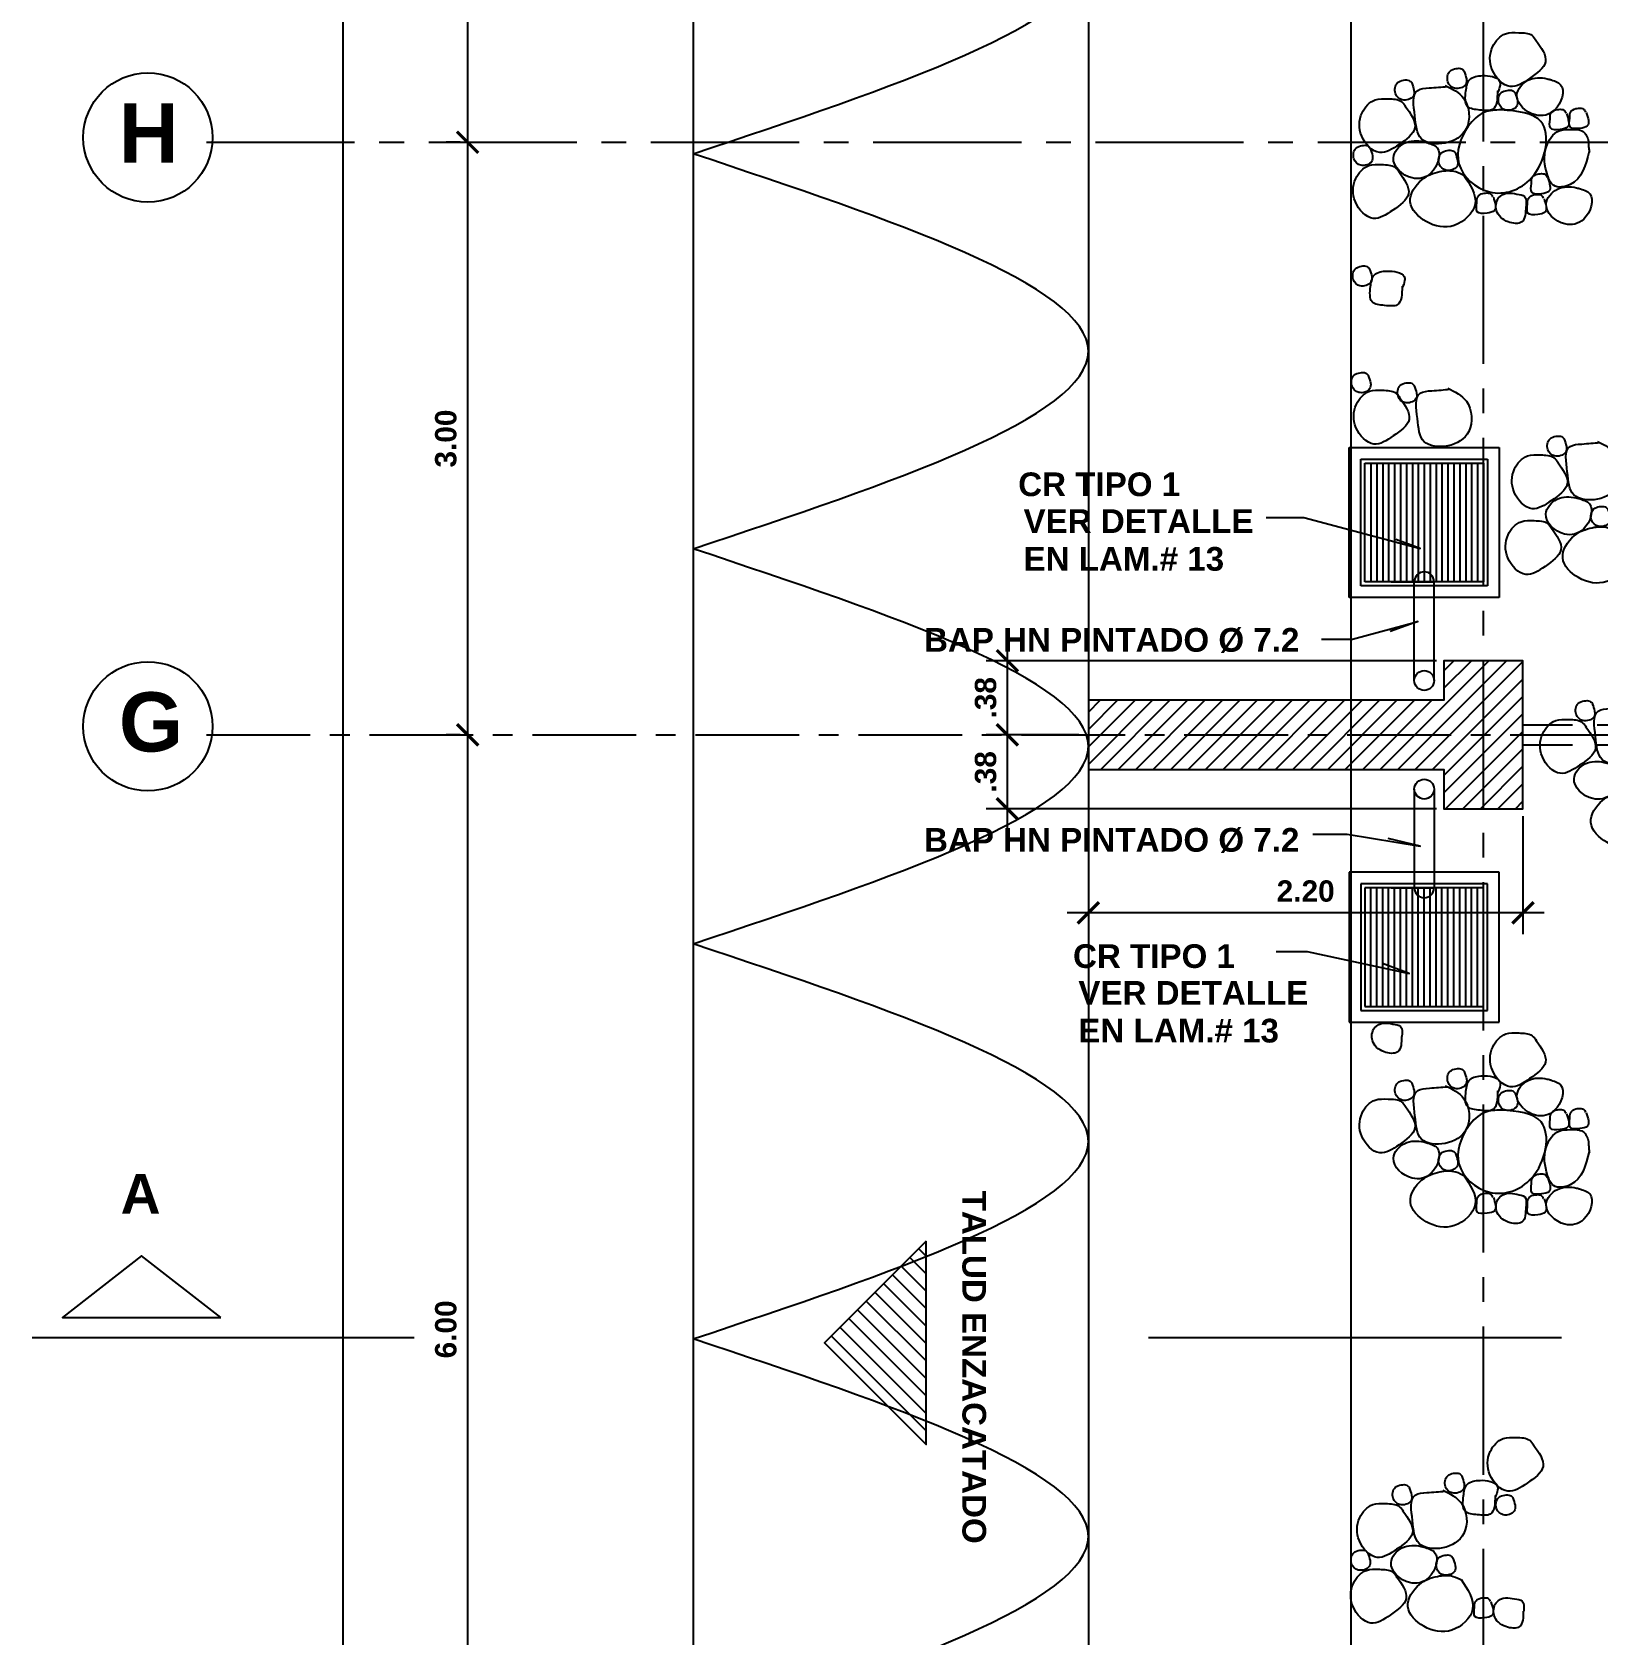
# Model space of a CAD drawing. Extents: x 504.5 to 598.6, y 648.3 to 688.4.
# Drawn here: x 504.54 to 512.47, y 666.53 to 674.64 of the extents above; entities that cross this region are included whole.
import ezdxf

# ---------------------------------------------------------------- set-up
doc = ezdxf.new("R2010")
doc.units = 0
doc.header["$MEASUREMENT"] = 0
for name, pattern in [('CENTER2', [1.125, 0.75, -0.125, 0.125, -0.125]), ('DASHDOTX2', [2, 1, -0.5, 0, -0.5]), ('HIDDEN', [0.375, 0.25, -0.125])]:
    doc.linetypes.add(name, pattern=pattern)
doc.layers.get('0').update_dxf_attribs({"linetype": 'CONTINUOUS'})
doc.layers.get('DEFPOINTS').update_dxf_attribs({"linetype": 'CONTINUOUS'})
for name, color, linetype in [('1', 6, 'CONTINUOUS'), ('2', 1, 'CONTINUOUS'), ('4', 3, 'CONTINUOUS'), ('6', 7, 'CONTINUOUS'), ('columnas', 4, 'CONTINUOUS'), ('EJES', 6, 'CENTER2'), ('PROYECCIONES', 6, 'HIDDEN'), ('talud', 5, 'CONTINUOUS'), ('texturas', 6, 'CONTINUOUS'), ('TUBERIA', 7, 'DASHDOTX2')]:
    doc.layers.add(name, color=color, linetype=linetype)
doc.styles.add('ALR4', font='sanssb__.ttf')
doc.dimstyles.new('1-50', dxfattribs={"dimscale": 0.6, "dimtxt": 0.18, "dimasz": 0.18, "dimexe": 0.18, "dimexo": 0.0625, "dimgap": 0.09, "dimtad": 1, "dimzin": 4, "dimdsep": 46, "dimtxsty": 'Standard', "dimblk1": 'ARCHTICK', "dimblk2": 'ARCHTICK', "dimsah": 1, "dimcen": 0.09, "dimdle": 0.18, "dimclrd": 6, "dimclre": 6, "dimclrt": 1, "dimadec": 0, "dimazin": 0, "dimtfac": 1, "dimtofl": 0, "dimtmove": 0, "dimatfit": 3, "dimldrblk": 'ARCHTICK', "dimfxl": 1, "dimtolj": 1, "dimtzin": 4, "dimarcsym": 0})

# ---------------------------------------------------------------- blocks, each defined once
blk = doc.blocks.new('_ARCHTICK')
at = {"color": 0, "linetype": 'ByBlock', "const_width": 0.15}
blk.add_lwpolyline([(-0.5, -0.5), (0.5, 0.5)], dxfattribs=at)
blk = doc.blocks.new('*D47')
at = {"color": 6, "linetype": 'ByBlock', "transparency": 16777216}
for p, q in [((506.1181, 681.189), (506.1181, 650.1683)), ((506.0806, 681.081), (506.0101, 681.081)), ((506.0806, 650.2763), (506.0101, 650.2763))]:
    blk.add_line(p, q, dxfattribs=at)
at = {"layer": 'DEFPOINTS', "color": 0, "linetype": 'ByBlock', "transparency": 16777216}
for p in [(506.1181, 681.081), (506.1181, 650.2763), (506.1181, 650.2763)]:
    blk.add_point(p, dxfattribs=at)
at = {"color": 6, "linetype": 'ByBlock', "transparency": 16777216, "xscale": 0.108, "yscale": 0.108, "zscale": 0.108}
for p, rotation in [((506.1181, 681.081), 90), ((506.1181, 650.2763), 270)]:
    blk.add_blockref('_ARCHTICK', p, dxfattribs=dict(at, rotation=rotation))
at = {"color": 1, "linetype": 'ByBlock', "transparency": 16777216, "insert": (506.0083, 665.6787), "char_height": 0.108, "attachment_point": 5, "rotation": 90, "style": 'ALR4'}
blk.add_mtext('\\A1;30.80', dxfattribs=at)
blk = doc.blocks.new('*D41')
at = {"color": 6, "linetype": 'ByBlock', "transparency": 16777216}
for p, q in [((506.7491, 671.1929), (506.7491, 664.9561)), ((506.7116, 665.0641), (506.6411, 665.0641))]:
    blk.add_line(p, q, dxfattribs=at)
at = {"layer": 'DEFPOINTS', "color": 0, "linetype": 'ByBlock', "transparency": 16777216}
for p in [(506.7491, 671.0849), (506.7491, 665.0641), (506.7491, 665.0641)]:
    blk.add_point(p, dxfattribs=at)
at = {"color": 6, "linetype": 'ByBlock', "transparency": 16777216, "xscale": 0.108, "yscale": 0.108, "zscale": 0.108}
for p, rotation in [((506.7491, 671.0849), 90), ((506.7491, 665.0641), 270)]:
    blk.add_blockref('_ARCHTICK', p, dxfattribs=dict(at, rotation=rotation))
at = {"color": 1, "linetype": 'ByBlock', "transparency": 16777216, "insert": (506.6393, 668.0745), "char_height": 0.108, "attachment_point": 5, "rotation": 90, "style": 'ALR4'}
blk.add_mtext('\\A1;6.00', dxfattribs=at)
blk = doc.blocks.new('*D40')
at = {"color": 6, "linetype": 'ByBlock', "transparency": 16777216}
for p, q in [((506.7491, 674.1929), (506.7491, 670.9769)), ((506.7116, 671.0849), (506.6411, 671.0849))]:
    blk.add_line(p, q, dxfattribs=at)
at = {"layer": 'DEFPOINTS', "color": 0, "linetype": 'ByBlock', "transparency": 16777216}
for p in [(506.7491, 674.0849), (506.7491, 671.0849), (506.7491, 671.0849)]:
    blk.add_point(p, dxfattribs=at)
at = {"color": 6, "linetype": 'ByBlock', "transparency": 16777216, "xscale": 0.108, "yscale": 0.108, "zscale": 0.108}
for p, rotation in [((506.7491, 674.0849), 90), ((506.7491, 671.0849), 270)]:
    blk.add_blockref('_ARCHTICK', p, dxfattribs=dict(at, rotation=rotation))
at = {"color": 1, "linetype": 'ByBlock', "transparency": 16777216, "insert": (506.6393, 672.5849), "char_height": 0.108, "attachment_point": 5, "rotation": 90, "style": 'ALR4'}
blk.add_mtext('\\A1;3.00', dxfattribs=at)
blk = doc.blocks.new('*D39')
at = {"color": 6, "linetype": 'ByBlock', "transparency": 16777216}
for p, q in [((506.7491, 676.6927), (506.7491, 673.9769)), ((506.7116, 674.0849), (506.6411, 674.0849))]:
    blk.add_line(p, q, dxfattribs=at)
at = {"layer": 'DEFPOINTS', "color": 0, "linetype": 'ByBlock', "transparency": 16777216}
for p in [(506.7491, 676.5847), (506.7491, 674.0849), (506.7491, 674.0849)]:
    blk.add_point(p, dxfattribs=at)
at = {"color": 6, "linetype": 'ByBlock', "transparency": 16777216, "xscale": 0.108, "yscale": 0.108, "zscale": 0.108}
for p, rotation in [((506.7491, 676.5847), 90), ((506.7491, 674.0849), 270)]:
    blk.add_blockref('_ARCHTICK', p, dxfattribs=dict(at, rotation=rotation))
at = {"color": 1, "linetype": 'ByBlock', "transparency": 16777216, "insert": (506.6393, 675.3348), "char_height": 0.108, "attachment_point": 5, "rotation": 90, "style": 'ALR4'}
blk.add_mtext('\\A1;2.50', dxfattribs=at)
blk = doc.blocks.new('*D190')
at = {"color": 6, "linetype": 'ByBlock', "transparency": 16777216}
for p, q in [((509.4815, 676.6019), (509.4815, 677.1929)), ((509.844, 677.0849), (509.3735, 677.0849)), ((511.654, 676.7099), (509.3735, 676.7099))]:
    blk.add_line(p, q, dxfattribs=at)
at = {"layer": 'DEFPOINTS', "color": 0, "linetype": 'ByBlock', "transparency": 16777216}
for p in [(509.4815, 677.0849), (509.8815, 677.0849), (511.6915, 676.7099)]:
    blk.add_point(p, dxfattribs=at)
at = {"color": 6, "linetype": 'ByBlock', "transparency": 16777216, "xscale": 0.108, "yscale": 0.108, "zscale": 0.108}
for p, rotation in [((509.4815, 677.0849), 90), ((509.4815, 676.7099), 270)]:
    blk.add_blockref('_ARCHTICK', p, dxfattribs=dict(at, rotation=rotation))
at = {"color": 1, "linetype": 'ByBlock', "transparency": 16777216, "insert": (509.3717, 676.8974), "char_height": 0.108, "attachment_point": 5, "rotation": 90, "style": 'ALR4'}
blk.add_mtext('\\A1;.38', dxfattribs=at)
blk = doc.blocks.new('*D191')
at = {"color": 6, "linetype": 'ByBlock', "transparency": 16777216}
for p, q in [((509.4815, 676.9769), (509.4815, 677.5679)), ((511.654, 677.4599), (509.3735, 677.4599))]:
    blk.add_line(p, q, dxfattribs=at)
at = {"layer": 'DEFPOINTS', "color": 0, "linetype": 'ByBlock', "transparency": 16777216}
for p in [(509.4815, 677.4599), (511.6915, 677.4599), (509.8815, 677.0849)]:
    blk.add_point(p, dxfattribs=at)
at = {"color": 6, "linetype": 'ByBlock', "transparency": 16777216, "xscale": 0.108, "yscale": 0.108, "zscale": 0.108}
for p, rotation in [((509.4815, 677.4599), 90), ((509.4815, 677.0849), 270)]:
    blk.add_blockref('_ARCHTICK', p, dxfattribs=dict(at, rotation=rotation))
at = {"color": 1, "linetype": 'ByBlock', "transparency": 16777216, "insert": (509.3717, 677.2724), "char_height": 0.108, "attachment_point": 5, "rotation": 90, "style": 'ALR4'}
blk.add_mtext('\\A1;.38', dxfattribs=at)
blk = doc.blocks.new('*D189')
at = {"color": 6, "linetype": 'ByBlock', "transparency": 16777216}
for p, q in [((509.8915, 676.8724), (509.8915, 676.0756)), ((512.0915, 676.6724), (512.0915, 676.0756)), ((512.1995, 676.1836), (509.7835, 676.1836))]:
    blk.add_line(p, q, dxfattribs=at)
at = {"layer": 'DEFPOINTS', "color": 0, "linetype": 'ByBlock', "transparency": 16777216}
for p in [(509.8915, 676.9099), (512.0915, 676.7099), (509.8915, 676.1836)]:
    blk.add_point(p, dxfattribs=at)
at = {"color": 6, "linetype": 'ByBlock', "transparency": 16777216, "xscale": 0.108, "yscale": 0.108, "zscale": 0.108, "rotation": 180}
blk.add_blockref('_ARCHTICK', (509.8915, 676.1836), dxfattribs=at)
at = {"color": 6, "linetype": 'ByBlock', "transparency": 16777216, "xscale": 0.108, "yscale": 0.108, "zscale": 0.108}
blk.add_blockref('_ARCHTICK', (512.0915, 676.1836), dxfattribs=at)
at = {"color": 1, "linetype": 'ByBlock', "transparency": 16777216, "insert": (510.9915, 676.2933), "char_height": 0.108, "attachment_point": 5, "style": 'ALR4'}
blk.add_mtext('\\A1;2.20', dxfattribs=at)

msp = doc.modelspace()

# ---------------------------------------------------------------- hatches: boundary and pattern name
at = {"layer": '1'}
h = msp.add_hatch(dxfattribs=at)
h.set_pattern_fill('ANSI31', color=256, scale=0.5, style=0)
h.paths.add_polyline_path([(509.8915, 671.2599), (509.8915, 670.9099), (511.6915, 670.9099), (511.6915, 670.7099), (512.0915, 670.7099), (512.0915, 671.4599), (511.6915, 671.4599), (511.6915, 671.2599)])
at = {"layer": '2'}
h = msp.add_hatch(dxfattribs=at)
h.set_pattern_fill('ANSI31', color=256, scale=0.5, angle=-90, style=0)
h.set_pattern_definition([(315, (-146.23787, 1206.019506), (0.044194174, 0.044194174), [])])
h.paths.add_polyline_path([(509.0702, 668.5216), (508.5555, 668.0066), (509.0702, 667.4916)])

# ---------------------------------------------------------------- linework, layer by layer
at = {"layer": '1'}
for points in [[(512.6117, 671.23), (512.7061, 671.1641), (512.7186, 671.011), (512.6117, 670.938), (512.4924, 670.9594), (512.4585, 671.0769), (512.4728, 671.2051), (512.5316, 671.2175), (512.6224, 671.2246)], [(512.5155, 670.9416), (512.5708, 670.9149), (512.5405, 670.7867), (512.4443, 670.7618), (512.3498, 670.8632), (512.4069, 670.938), (512.5031, 670.9451), (512.5244, 670.9398)], [(512.7044, 670.7778), (512.7632, 670.6282), (512.658, 670.5214), (512.5155, 670.541), (512.4354, 670.6407), (512.4941, 670.7529), (512.585, 670.7938), (512.6652, 670.7938), (512.7115, 670.7724)]]:
    msp.add_spline(points, degree=3, dxfattribs=at)
at = {"layer": '2'}
for points in [[(518.4259, 657.1433), (511.221, 657.1433), (511.221, 676.5107), (513.5826, 676.5107)], [(510.7915, 672.1855), (510.9821, 672.1855), (511.571, 672.0286), (511.4476, 672.0734)], [(511.0719, 671.569), (511.2289, 671.569), (511.5598, 671.6587), (511.4196, 671.6083)], [(511.027, 670.5827), (511.2009, 670.5827), (511.571, 670.521), (511.4084, 670.5603)], [(510.8419, 669.9886), (510.999, 669.9886), (511.5149, 669.8765), (511.3803, 669.927)]]:
    msp.add_lwpolyline(points, dxfattribs=at)
for centre in [(505.131, 674.1093), (505.131, 671.1277)]:
    msp.add_circle(centre, 0.3271, dxfattribs=at)
for points in [[(512.1552, 674.6042), (512.2051, 674.4921), (512.125, 674.4084), (512.027, 674.3674), (511.9361, 674.4511), (511.9379, 674.5686), (512.0038, 674.6345), (512.0697, 674.6398), (512.1374, 674.6256), (512.1588, 674.6006)], [(511.7936, 674.444), (511.8007, 674.3763), (511.7455, 674.3585), (511.7117, 674.3906), (511.7223, 674.4458), (511.7526, 674.4582), (511.7811, 674.4564), (511.7954, 674.444)], [(511.9628, 674.3461), (511.9379, 674.2517), (511.8738, 674.2482), (511.8114, 674.266), (511.8025, 674.3443), (511.8221, 674.403), (511.8862, 674.4226), (511.9379, 674.4173), (511.9735, 674.3941), (511.9753, 674.3746), (511.9628, 674.3372)], [(512.2265, 674.403), (512.2817, 674.3763), (512.2514, 674.2482), (512.1552, 674.2232), (512.0608, 674.3247), (512.1178, 674.3995), (512.214, 674.4066), (512.2354, 674.4013)], [(511.5282, 674.3852), (511.5353, 674.3176), (511.4801, 674.2998), (511.4462, 674.3318), (511.4569, 674.387), (511.4872, 674.3995), (511.5157, 674.3977), (511.5299, 674.3852)], [(511.6974, 674.3728), (511.7918, 674.3069), (511.8043, 674.1538), (511.6974, 674.0808), (511.578, 674.1022), (511.5442, 674.2197), (511.5585, 674.3478), (511.6172, 674.3603), (511.7081, 674.3674)], [(512.0519, 674.3336), (512.059, 674.266), (512.0038, 674.2482), (511.97, 674.2802), (511.9807, 674.3354), (512.0109, 674.3478), (512.0395, 674.3461), (512.0537, 674.3336)], [(511.4943, 674.2695), (511.5442, 674.1574), (511.464, 674.0737), (511.3661, 674.0327), (511.2752, 674.1164), (511.277, 674.2339), (511.3429, 674.2998), (511.4088, 674.3051), (511.4765, 674.2909), (511.4979, 674.266)], [(512.312, 674.2303), (512.3174, 674.1627), (512.28, 674.1502), (512.2301, 674.1574), (512.2283, 674.2019), (512.2319, 674.2303), (512.2586, 674.2499), (512.2728, 674.2517), (512.2978, 674.2482), (512.3085, 674.2321)], [(512.4118, 674.2357), (512.4171, 674.168), (512.3797, 674.1556), (512.3298, 674.1627), (512.3281, 674.2072), (512.3316, 674.2357), (512.3583, 674.2553), (512.3726, 674.2571), (512.3975, 674.2535), (512.4082, 674.2375)], [(511.9809, 674.2491), (512.1827, 674.1898), (512.1352, 673.9052), (511.9216, 673.834), (511.7672, 673.9763), (511.8147, 674.1661), (511.8978, 674.2373), (511.9809, 674.2491)], [(511.6012, 674.0844), (511.6564, 674.0577), (511.6261, 673.9295), (511.5299, 673.9046), (511.4355, 674.006), (511.4925, 674.0808), (511.5887, 674.0879), (511.6101, 674.0826)], [(512.426, 674.0399), (512.3298, 673.8707), (512.2461, 673.8672), (512.2158, 673.9188), (512.2087, 674.0594), (512.2746, 674.1431), (512.3298, 674.1502), (512.3957, 674.1396), (512.4225, 674.0897), (512.4243, 674.0559), (512.4278, 674.0327)], [(511.318, 674.0541), (511.3251, 673.9864), (511.2699, 673.9686), (511.236, 674.0007), (511.2467, 674.0559), (511.277, 674.0683), (511.3055, 674.0666), (511.3197, 674.0541)], [(511.7491, 674.0292), (511.7562, 673.9615), (511.701, 673.9437), (511.6671, 673.9758), (511.6778, 674.031), (511.7081, 674.0434), (511.7366, 674.0416), (511.7509, 674.0292)], [(511.4623, 673.9366), (511.5121, 673.8244), (511.432, 673.7408), (511.334, 673.6998), (511.2431, 673.7835), (511.2449, 673.901), (511.3108, 673.9669), (511.3767, 673.9722), (511.4444, 673.958), (511.4658, 673.933)], [(511.79, 673.9206), (511.8488, 673.771), (511.7437, 673.6642), (511.6012, 673.6838), (511.521, 673.7835), (511.5798, 673.8957), (511.6707, 673.9366), (511.7509, 673.9366), (511.7972, 673.9152)], [(512.2176, 673.9046), (512.2229, 673.8369), (512.1855, 673.8244), (512.1357, 673.8316), (512.1339, 673.8761), (512.1374, 673.9046), (512.1642, 673.9241), (512.1784, 673.9259), (512.2033, 673.9224), (512.214, 673.9063)], [(512.3744, 673.8511), (512.4296, 673.8244), (512.3993, 673.6963), (512.3031, 673.6713), (512.2087, 673.7728), (512.2657, 673.8476), (512.3619, 673.8547), (512.3833, 673.8494)], [(511.9415, 673.8066), (511.9468, 673.739), (511.9094, 673.7265), (511.8595, 673.7336), (511.8577, 673.7782), (511.8613, 673.8066), (511.888, 673.8262), (511.9023, 673.828), (511.9272, 673.8244), (511.9379, 673.8084)], [(512.1054, 673.7604), (512.0858, 673.682), (512.0163, 673.682), (511.9575, 673.739), (511.9682, 673.8031), (512.0163, 673.828), (512.0608, 673.8227), (512.1, 673.8102), (512.1071, 673.7604)], [(512.198, 673.7995), (512.2033, 673.7319), (512.1659, 673.7194), (512.1161, 673.7265), (512.1143, 673.771), (512.1178, 673.7995), (512.1446, 673.8191), (512.1588, 673.8209), (512.1838, 673.8173), (512.1944, 673.8013)], [(511.3146, 673.4433), (511.3217, 673.3757), (511.2665, 673.3579), (511.2326, 673.3899), (511.2433, 673.4451), (511.2736, 673.4576), (511.3021, 673.4558), (511.3164, 673.4433)], [(511.4801, 673.3565), (511.4552, 673.2622), (511.3911, 673.2586), (511.3287, 673.2764), (511.3198, 673.3547), (511.3394, 673.4135), (511.4035, 673.4331), (511.4552, 673.4277), (511.4908, 673.4046), (511.4926, 673.385), (511.4801, 673.3476)], [(511.3081, 672.9039), (511.3153, 672.8363), (511.26, 672.8185), (511.2262, 672.8505), (511.2369, 672.9057), (511.2672, 672.9182), (511.2957, 672.9164), (511.3099, 672.9039)], [(511.4653, 672.7938), (511.5152, 672.6817), (511.435, 672.598), (511.3371, 672.5571), (511.2462, 672.6407), (511.248, 672.7582), (511.3139, 672.8241), (511.3798, 672.8294), (511.4475, 672.8152), (511.4689, 672.7903)], [(511.5412, 672.8522), (511.5483, 672.7845), (511.4931, 672.7667), (511.4593, 672.7988), (511.47, 672.8539), (511.5002, 672.8664), (511.5288, 672.8646), (511.543, 672.8522)], [(511.7105, 672.8397), (511.8049, 672.7738), (511.8174, 672.6207), (511.7105, 672.5477), (511.5911, 672.5691), (511.5573, 672.6866), (511.5715, 672.8148), (511.6303, 672.8272), (511.7212, 672.8344)], [(512.2997, 672.5823), (512.3068, 672.5146), (512.2516, 672.4968), (512.2177, 672.5288), (512.2284, 672.584), (512.2587, 672.5965), (512.2872, 672.5947), (512.3015, 672.5823)], [(512.4689, 672.5698), (512.5634, 672.5039), (512.5758, 672.3508), (512.4689, 672.2778), (512.3496, 672.2992), (512.3157, 672.4167), (512.33, 672.5449), (512.3888, 672.5573), (512.4796, 672.5644)], [(512.2658, 672.4665), (512.3157, 672.3544), (512.2356, 672.2707), (512.1376, 672.2298), (512.0467, 672.3134), (512.0485, 672.4309), (512.1144, 672.4968), (512.1803, 672.5021), (512.248, 672.4879), (512.2694, 672.463)], [(512.3727, 672.2814), (512.428, 672.2547), (512.3977, 672.1265), (512.3015, 672.1016), (512.2071, 672.203), (512.2641, 672.2778), (512.3603, 672.2849), (512.3816, 672.2796)], [(512.5206, 672.2262), (512.5277, 672.1585), (512.4725, 672.1407), (512.4386, 672.1728), (512.4493, 672.228), (512.4796, 672.2404), (512.5081, 672.2387), (512.5224, 672.2262)], [(512.2338, 672.1336), (512.2837, 672.0215), (512.2035, 671.9378), (512.1055, 671.8968), (512.0147, 671.9805), (512.0164, 672.098), (512.0824, 672.1639), (512.1483, 672.1692), (512.216, 672.155), (512.2373, 672.1301)], [(512.5616, 672.1176), (512.6204, 671.9681), (512.5153, 671.8612), (512.3727, 671.8808), (512.2926, 671.9805), (512.3514, 672.0927), (512.4422, 672.1336), (512.5224, 672.1336), (512.5687, 672.1123)], [(512.4425, 671.2424), (512.4496, 671.1748), (512.3944, 671.157), (512.3605, 671.189), (512.3712, 671.2442), (512.4015, 671.2567), (512.43, 671.2549), (512.4443, 671.2424)], [(512.4086, 671.1267), (512.4585, 671.0146), (512.3784, 670.9309), (512.2804, 670.8899), (512.1895, 670.9736), (512.1913, 671.0911), (512.2572, 671.157), (512.3231, 671.1623), (512.3908, 671.1481), (512.4122, 671.1232)], [(511.4772, 669.558), (511.4576, 669.4797), (511.3881, 669.4797), (511.3293, 669.5366), (511.34, 669.6007), (511.3881, 669.6256), (511.4326, 669.6203), (511.4718, 669.6078), (511.4789, 669.558)], [(512.1556, 669.5398), (512.2055, 669.4277), (512.1253, 669.344), (512.0273, 669.303), (511.9365, 669.3867), (511.9383, 669.5042), (512.0042, 669.5701), (512.0701, 669.5754), (512.1378, 669.5612), (512.1592, 669.5363)], [(511.794, 669.3796), (511.8011, 669.3119), (511.7459, 669.2941), (511.712, 669.3262), (511.7227, 669.3814), (511.753, 669.3938), (511.7815, 669.3921), (511.7957, 669.3796)], [(511.5285, 669.3208), (511.5357, 669.2532), (511.4804, 669.2354), (511.4466, 669.2674), (511.4573, 669.3226), (511.4876, 669.3351), (511.5161, 669.3333), (511.5303, 669.3208)], [(511.6978, 669.3084), (511.7922, 669.2425), (511.8047, 669.0894), (511.6978, 669.0164), (511.5784, 669.0378), (511.5446, 669.1553), (511.5588, 669.2835), (511.6176, 669.2959), (511.7085, 669.303)], [(511.9632, 669.2817), (511.9383, 669.1873), (511.8741, 669.1838), (511.8118, 669.2016), (511.8029, 669.2799), (511.8225, 669.3386), (511.8866, 669.3582), (511.9383, 669.3529), (511.9739, 669.3297), (511.9757, 669.3102), (511.9632, 669.2728)], [(512.2269, 669.3386), (512.2821, 669.3119), (512.2518, 669.1838), (512.1556, 669.1588), (512.0612, 669.2603), (512.1182, 669.3351), (512.2144, 669.3422), (512.2358, 669.3369)], [(511.4947, 669.2051), (511.5446, 669.093), (511.4644, 669.0093), (511.3664, 668.9683), (511.2756, 669.052), (511.2773, 669.1695), (511.3433, 669.2354), (511.4092, 669.2407), (511.4769, 669.2265), (511.4982, 669.2016)], [(512.0523, 669.2692), (512.0594, 669.2016), (512.0042, 669.1838), (511.9703, 669.2158), (511.981, 669.271), (512.0113, 669.2835), (512.0398, 669.2817), (512.0541, 669.2692)], [(511.9813, 669.1848), (512.183, 669.1254), (512.1356, 668.8408), (511.9219, 668.7696), (511.7676, 668.9119), (511.8151, 669.1017), (511.8982, 669.1729), (511.9813, 669.1848)], [(512.3124, 669.166), (512.3177, 669.0983), (512.2803, 669.0858), (512.2304, 669.093), (512.2286, 669.1375), (512.2322, 669.166), (512.2589, 669.1855), (512.2732, 669.1873), (512.2981, 669.1838), (512.3088, 669.1677)], [(512.4121, 669.1713), (512.4175, 669.1036), (512.3801, 669.0912), (512.3302, 669.0983), (512.3284, 669.1428), (512.332, 669.1713), (512.3587, 669.1909), (512.3729, 669.1927), (512.3979, 669.1891), (512.4086, 669.1731)], [(512.4264, 668.9755), (512.3302, 668.8063), (512.2465, 668.8028), (512.2162, 668.8544), (512.2091, 668.995), (512.275, 669.0787), (512.3302, 669.0858), (512.3961, 669.0752), (512.4228, 669.0253), (512.4246, 668.9915), (512.4282, 668.9683)], [(511.6016, 669.02), (511.6568, 668.9933), (511.6265, 668.8651), (511.5303, 668.8402), (511.4359, 668.9416), (511.4929, 669.0164), (511.5891, 669.0235), (511.6105, 669.0182)], [(511.7494, 668.9648), (511.7566, 668.8971), (511.7013, 668.8793), (511.6675, 668.9114), (511.6782, 668.9666), (511.7085, 668.979), (511.737, 668.9772), (511.7512, 668.9648)], [(511.7904, 668.8562), (511.8492, 668.7066), (511.7441, 668.5998), (511.6016, 668.6194), (511.5214, 668.7191), (511.5802, 668.8313), (511.671, 668.8722), (511.7512, 668.8722), (511.7975, 668.8508)], [(512.218, 668.8402), (512.2233, 668.7725), (512.1859, 668.76), (512.136, 668.7672), (512.1342, 668.8117), (512.1378, 668.8402), (512.1645, 668.8597), (512.1788, 668.8615), (512.2037, 668.858), (512.2144, 668.8419)], [(511.9418, 668.7422), (511.9472, 668.6746), (511.9098, 668.6621), (511.8599, 668.6693), (511.8581, 668.7138), (511.8617, 668.7422), (511.8884, 668.7618), (511.9026, 668.7636), (511.9276, 668.76), (511.9383, 668.744)], [(512.1057, 668.696), (512.0861, 668.6176), (512.0167, 668.6176), (511.9579, 668.6746), (511.9686, 668.7387), (512.0167, 668.7636), (512.0612, 668.7583), (512.1004, 668.7458), (512.1075, 668.696)], [(512.1984, 668.7351), (512.2037, 668.6675), (512.1663, 668.655), (512.1164, 668.6621), (512.1146, 668.7066), (512.1182, 668.7351), (512.1449, 668.7547), (512.1592, 668.7565), (512.1841, 668.7529), (512.1948, 668.7369)], [(512.3747, 668.7868), (512.43, 668.76), (512.3997, 668.6319), (512.3035, 668.6069), (512.2091, 668.7084), (512.2661, 668.7832), (512.3623, 668.7903), (512.3836, 668.785)], [(512.1432, 667.4917), (512.1931, 667.3796), (512.1129, 667.2959), (512.0149, 667.255), (511.9241, 667.3386), (511.9259, 667.4561), (511.9918, 667.522), (512.0577, 667.5273), (512.1254, 667.5131), (512.1468, 667.4882)], [(511.5161, 667.2728), (511.5233, 667.2051), (511.468, 667.1873), (511.4342, 667.2194), (511.4449, 667.2745), (511.4752, 667.287), (511.5037, 667.2852), (511.5179, 667.2728)], [(511.7816, 667.3315), (511.7887, 667.2639), (511.7335, 667.2461), (511.6996, 667.2781), (511.7103, 667.3333), (511.7406, 667.3458), (511.7691, 667.344), (511.7834, 667.3315)], [(511.9508, 667.2336), (511.9259, 667.1392), (511.8617, 667.1357), (511.7994, 667.1535), (511.7905, 667.2318), (511.8101, 667.2906), (511.8742, 667.3102), (511.9259, 667.3048), (511.9615, 667.2817), (511.9633, 667.2621), (511.9508, 667.2247)], [(511.4823, 667.157), (511.5322, 667.0449), (511.452, 666.9612), (511.354, 666.9203), (511.2632, 667.0039), (511.2649, 667.1214), (511.3309, 667.1873), (511.3968, 667.1927), (511.4645, 667.1784), (511.4858, 667.1535)], [(511.6854, 667.2603), (511.7798, 667.1944), (511.7923, 667.0413), (511.6854, 666.9683), (511.566, 666.9897), (511.5322, 667.1072), (511.5464, 667.2354), (511.6052, 667.2478), (511.6961, 667.255)], [(512.0399, 667.2211), (512.047, 667.1535), (511.9918, 667.1357), (511.9579, 667.1677), (511.9686, 667.2229), (511.9989, 667.2354), (512.0274, 667.2336), (512.0417, 667.2211)], [(511.3059, 666.9416), (511.313, 666.874), (511.2578, 666.8562), (511.224, 666.8882), (511.2347, 666.9434), (511.2649, 666.9559), (511.2934, 666.9541), (511.3077, 666.9416)], [(511.5892, 666.9719), (511.6444, 666.9452), (511.6141, 666.817), (511.5179, 666.7921), (511.4235, 666.8936), (511.4805, 666.9683), (511.5767, 666.9755), (511.5981, 666.9701)], [(511.737, 666.9167), (511.7442, 666.8491), (511.6889, 666.8313), (511.6551, 666.8633), (511.6658, 666.9185), (511.6961, 666.931), (511.7246, 666.9292), (511.7388, 666.9167)], [(511.4502, 666.8241), (511.5001, 666.712), (511.4199, 666.6283), (511.3219, 666.5874), (511.2311, 666.671), (511.2329, 666.7885), (511.2988, 666.8544), (511.3647, 666.8597), (511.4324, 666.8455), (511.4538, 666.8206)], [(511.778, 666.8081), (511.8368, 666.6586), (511.7317, 666.5517), (511.5892, 666.5713), (511.509, 666.671), (511.5678, 666.7832), (511.6586, 666.8241), (511.7388, 666.8241), (511.7851, 666.8028)], [(511.9294, 666.6942), (511.9348, 666.6265), (511.8974, 666.6141), (511.8475, 666.6212), (511.8457, 666.6657), (511.8493, 666.6942), (511.876, 666.7138), (511.8902, 666.7155), (511.9152, 666.712), (511.9259, 666.696)], [(512.0933, 666.6479), (512.0737, 666.5696), (512.0043, 666.5696), (511.9455, 666.6265), (511.9562, 666.6906), (512.0043, 666.7155), (512.0488, 666.7102), (512.088, 666.6977), (512.0951, 666.6479)]]:
    msp.add_spline(points, degree=3, dxfattribs=at)
at = {"layer": '4'}
msp.add_lwpolyline([(509.0702, 668.5216), (508.5555, 668.0066), (509.0702, 667.4916), (509.0702, 668.5216)], dxfattribs=at)
at = {"layer": '6'}
for p, q in [((504.5446, 668.0337), (506.4787, 668.0337)), ((510.1964, 668.0337), (512.2862, 668.0337))]:
    msp.add_line(p, q, dxfattribs=at)
msp.add_lwpolyline([(505.4997, 668.1343), (505.0977, 668.4476), (504.6983, 668.1343), (505.4997, 668.1343)], dxfattribs=at)
at = {"layer": 'columnas'}
msp.add_lwpolyline([(509.8915, 671.2599), (509.8915, 670.9099), (511.6915, 670.9099), (511.6915, 670.7099), (512.0915, 670.7099), (512.0915, 671.4599), (511.6915, 671.4599), (511.6915, 671.2599), (509.8915, 671.2599)], dxfattribs=at)
at = {"layer": 'EJES'}
for p, q in [((511.8915, 649.3383), (511.8915, 683.009)), ((505.4273, 674.0849), (544.8842, 674.0849))]:
    msp.add_line(p, q, dxfattribs=at)
at = {"layer": 'EJES', "ltscale": 0.7}
msp.add_line((505.4273, 671.0849), (544.8842, 671.0849), dxfattribs=at)
at = {"layer": 'PROYECCIONES'}
for p, q in [((512.0915, 671.1349), (516.1665, 671.1349)), ((512.0915, 671.0349), (516.1665, 671.0349))]:
    msp.add_line(p, q, dxfattribs=at)
at = {"layer": 'talud'}
for p, q in [((507.8915, 681.1599), (507.8915, 654.0266)), ((509.8915, 679.1599), (509.8915, 656.0266))]:
    msp.add_line(p, q, dxfattribs=at)
at = {"layer": 'texturas'}
for points in [[(507.8915, 674.0266), (509.8915, 675.0266), (507.8915, 676.0266)], [(507.8915, 672.0266), (509.8915, 673.0266), (507.8915, 674.0266)], [(507.8915, 670.0266), (509.8915, 671.0266), (507.8915, 672.0266)], [(507.8915, 668.0266), (509.8915, 669.0266), (507.8915, 670.0266)], [(507.8915, 666.0266), (509.8915, 667.0266), (507.8915, 668.0266)]]:
    msp.add_spline(points, degree=3, dxfattribs=at)
at = {"layer": 'TUBERIA', "color": 1}
for p, q in [((511.3215, 672.4599), (511.3215, 671.8599)), ((511.3515, 672.4599), (511.3515, 671.8599)), ((511.3815, 672.4599), (511.3815, 671.8599)), ((511.4115, 672.4599), (511.4115, 671.8599)), ((511.4415, 672.4599), (511.4415, 671.8599)), ((511.4715, 672.4599), (511.4715, 671.8599)), ((511.5015, 672.4599), (511.5015, 671.8599)), ((511.5315, 672.4599), (511.5315, 671.8599)), ((511.5615, 672.4599), (511.5615, 671.8599)), ((511.5915, 672.4599), (511.5915, 671.8599)), ((511.6215, 672.4599), (511.6215, 671.8599)), ((511.6515, 672.4599), (511.6515, 671.8599)), ((511.6815, 672.4599), (511.6815, 671.8599)), ((511.7115, 672.4599), (511.7115, 671.8599)), ((511.7415, 672.4599), (511.7415, 671.8599)), ((511.7715, 672.4599), (511.7715, 671.8599)), ((511.8015, 672.4599), (511.8015, 671.8599)), ((511.8315, 672.4599), (511.8315, 671.8599)), ((511.8615, 672.4599), (511.8615, 671.8599)), ((511.4239, 671.8599), (511.6415, 671.8599)), ((511.5415, 671.3599), (511.5415, 671.8599)), ((511.6415, 671.3599), (511.6415, 671.8599)), ((511.5415, 670.8099), (511.5415, 670.3099)), ((511.6415, 670.8099), (511.6415, 670.3099)), ((511.3215, 669.7099), (511.3215, 670.3099)), ((511.3515, 669.7099), (511.3515, 670.3099)), ((511.3815, 669.7099), (511.3815, 670.3099)), ((511.4115, 669.7099), (511.4115, 670.3099)), ((511.4239, 670.3099), (511.6415, 670.3099)), ((511.4415, 669.7099), (511.4415, 670.3099)), ((511.4715, 669.7099), (511.4715, 670.3099)), ((511.5015, 669.7099), (511.5015, 670.3099)), ((511.5315, 669.7099), (511.5315, 670.3099)), ((511.5615, 669.7099), (511.5615, 670.3099)), ((511.5915, 669.7099), (511.5915, 670.3099)), ((511.6215, 669.7099), (511.6215, 670.3099)), ((511.6515, 669.7099), (511.6515, 670.3099)), ((511.6815, 669.7099), (511.6815, 670.3099)), ((511.7115, 669.7099), (511.7115, 670.3099)), ((511.7415, 669.7099), (511.7415, 670.3099)), ((511.7715, 669.7099), (511.7715, 670.3099)), ((511.8015, 669.7099), (511.8015, 670.3099)), ((511.8315, 669.7099), (511.8315, 670.3099)), ((511.8615, 669.7099), (511.8615, 670.3099))]:
    msp.add_line(p, q, dxfattribs=at)
for points in [[(511.9715, 671.7799), (511.2115, 671.7799), (511.2115, 672.5399), (511.9715, 672.5399)], [(511.9115, 671.8399), (511.2715, 671.8399), (511.2715, 672.4799), (511.9115, 672.4799)], [(511.8915, 671.8599), (511.2915, 671.8599), (511.2915, 672.4599), (511.8915, 672.4599)], [(511.9715, 670.3899), (511.2115, 670.3899), (511.2115, 669.6299), (511.9715, 669.6299)], [(511.9115, 670.3299), (511.2715, 670.3299), (511.2715, 669.6899), (511.9115, 669.6899)], [(511.8915, 670.3099), (511.2915, 670.3099), (511.2915, 669.7099), (511.8915, 669.7099)]]:
    msp.add_lwpolyline(points, close=True, dxfattribs=at)
at = {"layer": 'TUBERIA', "color": 1, "linetype": 'Continuous'}
for centre in [(511.5915, 671.3599), (511.5915, 670.8099)]:
    msp.add_circle(centre, 0.05, dxfattribs=at)
for centre, start, end in [((511.5915, 671.8599), 0, 180), ((511.5915, 670.3099), 180, 0)]:
    msp.add_arc(centre, 0.05, start, end, dxfattribs=at)

# ---------------------------------------------------------------- texts
at = {"layer": '2', "style": 'ALR4'}
for s, height, p in [('H', 0.3, (504.9841, 673.9819)), ('CR TIPO 1', 0.12, (509.5364, 672.2933)), ('VER DETALLE', 0.12, (509.5634, 672.1071)), ('EN LAM.# 13', 0.12, (509.5634, 671.916)), ('BAP HN PINTADO %%C 7.2', 0.12, (509.0596, 671.5055)), ('G', 0.3, (504.9841, 671.0003)), ('BAP HN PINTADO %%C 7.2', 0.12, (509.0596, 670.4929)), ('CR TIPO 1', 0.12, (509.8138, 669.9045)), ('VER DETALLE', 0.12, (509.8408, 669.7184)), ('EN LAM.# 13', 0.12, (509.8408, 669.5272)), ('A', 0.2, (504.9931, 668.661))]:
    msp.add_text(s, height=height, dxfattribs=at).set_placement(p)
msp.add_text('TALUD ENZACATADO', height=0.12, rotation=270, dxfattribs=at).set_placement((509.2538, 668.777))

# ---------------------------------------------------------------- dimensions: what is measured, and where the dimension line sits
at = {"layer": '2'}
for base, p1, p2, text, override, picture, middle in [((506.1181, 650.2763), (506.1181, 681.081), (506.1181, 650.2763), '30.80', {"dimtxsty": 'ALR4'}, '*D47', (506.0083, 665.6787)), ((506.7491, 665.0641), (506.7491, 671.0849), (506.7491, 665.0641), '6.00', {"dimtxsty": 'ALR4', "dimse1": 1, "dimtmove": 1}, '*D41', (506.6393, 668.0745))]:
    dim = msp.add_linear_dim(base=base, p1=p1, p2=p2, angle=270, text=text, dimstyle='1-50', override=override, dxfattribs=at)
    dim.commit()
    dim.dimension.update_dxf_attribs({"geometry": picture, "text_midpoint": middle})
for base, p1, p2, picture, middle in [((506.7491, 674.0849), (506.7491, 676.5847), (506.7491, 674.0849), '*D39', (506.6393, 675.3348)), ((506.7491, 671.0849), (506.7491, 674.0849), (506.7491, 671.0849), '*D40', (506.6393, 672.5849))]:
    dim = msp.add_linear_dim(base=base, p1=p1, p2=p2, angle=270, dimstyle='1-50', override={"dimtxsty": 'ALR4', "dimse1": 1, "dimtmove": 1}, dxfattribs=at)
    dim.commit()
    dim.dimension.update_dxf_attribs({"geometry": picture, "text_midpoint": middle})
for base, p1, p2, override, picture, middle in [((509.4814923849, 671.4598847348), (509.8815292063, 671.0848847348), (511.6915329108, 671.4598847348), {"dimtxsty": 'ALR4', "dimse1": 1, "dimtmove": 1}, '*D191', (509.3717146071, 671.2723847348)), ((509.4814923849, 671.0848847348), (511.6915329108, 670.7098847348), (509.8815292063, 671.0848847348), {"dimtxsty": 'ALR4'}, '*D190', (509.3717146071, 670.8973847348))]:
    dim = msp.add_linear_dim(base=base, p1=p1, p2=p2, angle=90, dimstyle='1-50', override=override, dxfattribs=at)
    dim.commit()
    dim.dimension.update_dxf_attribs({"geometry": picture, "text_midpoint": middle, "insert": (0, -6)})
dim = msp.add_linear_dim(base=(509.8915, 670.1836), p1=(512.0915, 670.7099), p2=(509.8915, 670.9099), dimstyle='1-50', override={"dimtxsty": 'ALR4'}, dxfattribs=at)
dim.commit()
dim.dimension.update_dxf_attribs({"geometry": '*D189', "text_midpoint": (510.9915, 670.2933), "insert": (0, -6)})

doc.saveas('drawing.dxf')
